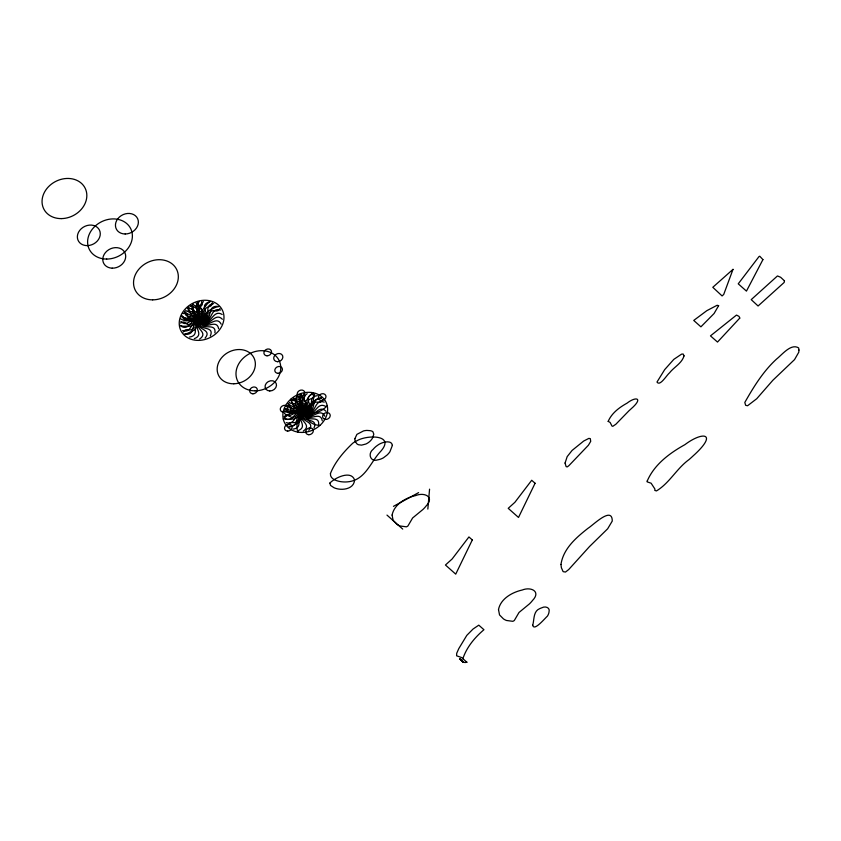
<?xml version="1.0" encoding="UTF-8"?>
<svg xmlns="http://www.w3.org/2000/svg" width="841" height="841" viewBox="0 0 841 841"><rect width="100%" height="100%" fill="white"/><g stroke="black" fill="none" stroke-linecap="round" stroke-linejoin="round"><path stroke-width="1.26" d="M427.838 509.089L429.562 489.157M192.904 304.673C187.806 315.848 206.76 309.236 202.292 318.75A18.87 15.664 -26.9 0 1 201.598 320.326A18.87 15.664 -26.9 0 0 200.894 321.903C196.437 331.417 215.391 324.805 210.292 335.99M296.558 396.721C291.459 407.896 310.413 401.283 305.945 410.797A18.87 15.664 -26.9 0 1 305.251 412.374A18.87 15.664 -26.9 0 0 304.547 413.951C300.09 423.465 319.044 416.852 313.945 428.037M462.771 658.976C466.555 647.339 474.702 637.531 483.943 629.72L478.792 625.157L473.062 629.026L466.818 635.354L458.808 648.579L456.716 653.268L456.6 655.791L461.614 657.557L466.871 662.224M198.108 302.55C189.95 312.074 209.714 310.823 202.702 318.907A18.87 15.664 -26.9 0 1 201.598 320.326A18.87 15.664 -26.9 0 0 200.484 321.746C193.483 329.84 213.246 328.589 205.078 338.103M301.761 394.597C293.604 404.122 313.367 402.871 306.355 410.955A18.87 15.664 -26.9 0 1 305.251 412.374A18.87 15.664 -26.9 0 0 304.137 413.793C297.136 421.888 316.899 420.637 308.731 430.15M203.554 301.646C193.188 308.763 211.848 313.052 203.038 319.16A18.87 15.664 -26.9 0 1 201.598 320.326A18.87 15.664 -26.9 0 0 200.147 321.493C191.349 327.601 209.998 331.89 199.632 339.018M307.207 393.693C296.841 400.81 315.501 405.099 306.692 411.207A18.87 15.664 -26.9 0 1 305.251 412.374A18.87 15.664 -26.9 0 0 303.811 413.541C295.002 419.648 313.651 423.938 303.286 431.065M208.862 302.003C197.267 306.387 213.12 315.606 203.27 319.496A18.87 15.664 -26.9 0 1 201.598 320.326A18.87 15.664 -26.9 0 0 199.916 321.167C190.066 325.046 205.919 334.266 194.324 338.65M312.526 394.051C300.92 398.434 316.773 407.654 306.933 411.543A18.87 15.664 -26.9 0 1 305.251 412.374A18.87 15.664 -26.9 0 0 303.569 413.215C293.73 417.094 309.572 426.324 297.977 430.697M393.462 506.345L418.629 492.616M213.688 303.622C201.682 305.251 213.646 318.234 203.396 319.885A18.87 15.664 -26.9 0 1 201.598 320.326A18.87 15.664 -26.9 0 0 199.801 320.768C189.54 322.418 201.504 335.401 189.509 337.031M317.341 395.669C305.336 397.299 317.299 410.282 307.049 411.932A18.87 15.664 -26.9 0 1 305.251 412.374A18.87 15.664 -26.9 0 0 303.454 412.826C293.194 414.466 305.167 427.449 293.162 429.089M217.682 306.376C205.898 305.388 213.572 320.852 203.396 320.305M185.514 334.287C197.299 335.265 189.624 319.801 199.801 320.358A18.87 15.664 -26.9 0 1 201.598 320.326A18.87 15.664 -26.9 0 0 203.396 320.305M321.336 398.424C309.551 397.436 317.225 412.899 307.049 412.353A18.87 15.664 -26.9 0 1 305.251 412.374A18.87 15.664 -26.9 0 0 303.454 412.405C293.278 411.859 300.952 427.312 289.167 426.334M292.174 403.491L293.803 403.491A8.021 6.665 -26.9 0 1 295.138 403.659L297.346 404.426M220.573 310.077C210.061 306.576 212.584 323.322 203.27 320.726A18.87 15.664 -26.9 0 1 201.598 320.326A18.87 15.664 -26.9 0 0 199.927 319.927C190.613 317.33 193.136 334.077 182.613 330.576M324.227 402.124C313.714 398.623 316.237 415.37 306.923 412.773A18.87 15.664 -26.9 0 1 305.251 412.374A18.87 15.664 -26.9 0 0 303.58 411.974C294.266 409.378 296.789 426.124 286.266 422.624M289.651 412.899L300.563 412.542A64.2 53.288 -26.9 0 0 304.579 412.132M222.182 314.481C212.857 308.71 211.385 325.782 203.028 321.115A18.87 15.664 -26.9 0 1 201.598 320.326A18.87 15.664 -26.9 0 0 200.158 319.538C191.811 314.87 190.339 331.943 181.015 326.182M325.835 406.529C316.51 400.758 315.039 417.83 306.681 413.162A18.87 15.664 -26.9 0 1 305.251 412.374A18.87 15.664 -26.9 0 0 303.811 411.585C295.464 406.928 293.993 423.99 284.668 418.229M191.264 318.087L190.623 317.835A26.817 22.255 -26.9 0 1 189.982 317.572L188.783 316.952A5.645 4.689 -26.9 0 1 187.89 316.163L184.925 313.262A4.205 3.49 -26.9 0 0 183.275 313.64M294.918 410.135L294.276 409.882A26.817 22.255 -26.9 0 1 293.635 409.63L292.437 408.999A5.645 4.689 -26.9 0 1 291.543 408.211L288.579 405.309A4.205 3.49 -26.9 0 0 286.928 405.688M181.351 316.479L183.391 317.278A30.308 25.156 -26.9 0 0 195.764 318.939M285.015 408.526L287.044 409.325A30.308 25.156 -26.9 0 0 299.417 410.986M193.682 312.379L191.485 311.612A8.021 6.665 -26.9 0 0 190.14 311.443L188.521 311.443A5.067 4.205 -26.9 0 1 186.597 311.075L186.292 310.886A2.744 2.281 -26.9 0 1 185.682 310.297M222.381 319.275C214.865 311.37 209.483 328.085 202.692 321.462M180.815 321.378C188.321 329.283 193.703 312.568 200.494 319.191A18.87 15.664 -26.9 0 1 201.598 320.326A18.87 15.664 -26.9 0 0 202.692 321.462M326.035 411.323C318.529 403.417 313.136 420.132 306.345 413.509A18.87 15.664 -26.9 0 1 305.251 412.374A18.87 15.664 -26.9 0 0 304.148 411.238C297.367 404.616 291.974 421.33 284.468 413.425M199.485 319.002L196.331 315.848A9.903 8.221 -26.9 0 1 195.806 314.912L193.577 309.709L189.257 308.248A14.507 12.037 -26.9 0 0 187.364 308.342M303.138 411.049L299.985 407.896A9.903 8.221 -26.9 0 1 299.459 406.96L297.23 401.756L292.91 400.295A14.507 12.037 -26.9 0 0 291.018 400.39M386.976 515.091L402.744 529.094M459.995 659.092L463.265 662.214L465.147 662.529A13.603 7.233 -48.5 0 0 466.892 662.172M462.96 661.962L459.733 658.776L463.097 662.098A4.352 2.344 -49.7 0 1 462.655 661.425L462.539 660.742M324.815 416.2C319.811 406.476 310.497 422.066 305.935 413.772A18.87 15.664 -26.9 0 1 305.251 412.374A18.87 15.664 -26.9 0 0 304.558 410.976C299.995 402.681 290.692 418.271 285.677 408.558M221.162 324.153C216.158 314.429 206.844 330.019 202.282 321.725A18.87 15.664 -26.9 0 1 201.598 320.326A18.87 15.664 -26.9 0 0 200.904 318.928C196.342 310.634 187.038 326.224 182.024 316.5M302.171 403.47L300.142 400.568A8.967 7.443 -26.9 0 0 299.186 399.864L297.819 399.191A14.003 11.627 -26.9 0 0 293.898 398.403M322.271 420.815C320.4 409.893 307.249 423.328 305.483 413.94A18.87 15.664 -26.9 0 1 305.251 412.374A18.87 15.664 -26.9 0 0 305.02 410.807C303.244 401.43 290.103 414.855 288.232 403.943M218.618 328.768C216.747 317.845 203.596 331.28 201.829 321.893A18.87 15.664 -26.9 0 1 201.598 320.326A18.87 15.664 -26.9 0 0 201.367 318.76C199.59 309.383 186.45 322.807 184.578 311.895M318.56 424.852C320.19 413.646 303.717 423.643 305.01 414.003A18.87 15.664 -26.9 0 1 305.251 412.374A18.87 15.664 -26.9 0 0 305.493 410.755C306.786 401.104 290.313 411.112 291.943 399.906M214.907 332.805C216.526 321.598 200.053 331.596 201.356 321.956A18.87 15.664 -26.9 0 1 201.598 320.326A18.87 15.664 -26.9 0 0 201.84 318.697C203.133 309.057 186.66 319.065 188.289 307.859M283.259 419.091A18.534 15.38 -26.9 0 1 305.251 412.374A18.534 15.38 -26.9 0 0 327.233 405.667M290.576 399.349A18.534 15.38 -26.9 0 1 305.251 412.374A18.534 15.38 -26.9 0 0 319.927 425.409M312.568 392.631A18.534 15.38 -26.9 0 1 305.251 412.374A18.534 15.38 -26.9 0 0 297.935 432.116M200.925 320.085A64.2 53.288 -26.9 0 1 196.91 320.495L185.998 320.852A15.758 13.078 -26.9 0 1 180.573 318.76M201.199 318.508A17.156 14.244 -26.9 0 0 202.345 314.618L202.397 312.474A10.449 8.673 -26.9 0 0 202.208 311.328L198.14 303.496A48.126 39.947 -26.9 0 0 197.446 302.392M199.264 314.46A15.317 12.71 -26.9 0 0 198.518 311.412L196.489 308.521A8.967 7.443 -26.9 0 0 195.532 307.817L194.155 307.144A14.003 11.627 -26.9 0 0 190.245 306.355M196.09 303.012A23.38 19.406 -26.9 0 1 199.464 309.456M195.921 306.408A10.06 8.357 -26.9 0 1 193.052 304.074M194.66 315.701A15.895 13.193 -26.9 0 1 184.705 311.517M312.379 404.878A10.365 8.599 -26.9 0 1 313.283 403.701C315.364 400.116 319.958 404.185 322.008 400.642A9.346 7.758 -26.9 0 0 322.797 399.559M306.587 411.691A22.192 18.418 -26.9 0 1 307.701 408.137L311.864 402.25L318.276 398.613A22.76 18.891 -26.9 0 1 321.809 397.604M307.732 403.217A10.365 8.599 -26.9 0 1 307.932 401.882C308.174 397.814 314.177 399.517 314.418 395.501A9.346 7.758 -26.9 0 0 314.545 394.292M306.124 411.228A22.192 18.418 -26.9 0 1 305.167 407.906L305.767 401.378L309.751 395.596A22.76 18.891 -26.9 0 1 312.505 393.189M302.424 404.006A10.365 8.599 -26.9 0 1 301.845 402.86C299.869 399.37 306.345 398.319 304.368 394.892A9.346 7.758 -26.9 0 0 303.801 393.872M305.42 411.07A22.192 18.418 -26.9 0 1 302.655 408.884L299.533 403.449L300.016 397.068A22.76 18.891 -26.9 0 1 301.267 393.924M297.861 407.044A10.365 8.599 -26.9 0 1 296.684 406.403C292.92 404.763 298.271 400.526 294.55 398.949A9.346 7.758 -26.9 0 0 293.446 398.403M304.684 411.27A22.192 18.418 -26.9 0 1 300.836 410.797L294.834 407.906L291.69 402.65A22.76 18.891 -26.9 0 1 291.091 399.601M295.286 411.512A10.365 8.599 -26.9 0 1 293.814 411.533C289.682 412.237 291.669 405.898 287.601 406.613A9.346 7.758 -26.9 0 0 286.255 406.687M304.085 411.764A22.192 18.418 -26.9 0 1 300.195 413.131L292.92 413.572L287.002 410.839A22.76 18.891 -26.9 0 1 284.71 408.694M295.38 416.211A10.365 8.599 -26.9 0 1 294.003 416.894C290.629 419.365 288.705 413.383 285.383 415.822A9.346 7.758 -26.9 0 0 284.153 416.495M303.811 412.416A22.192 18.418 -26.9 0 1 300.92 415.265L294.308 418.913L287.191 419.438A22.76 18.891 -26.9 0 1 283.827 418.786M298.124 419.88A10.365 8.599 -26.9 0 1 297.209 421.047C295.128 424.631 290.544 420.563 288.495 424.106A9.346 7.758 -26.9 0 0 287.706 425.189M303.916 413.057A22.192 18.418 -26.9 0 1 302.802 416.621L298.629 422.497L292.226 426.145A22.76 18.891 -26.9 0 1 288.694 427.154M289.63 412.963A15.758 13.078 -26.9 0 1 284.237 410.807M304.852 410.555A17.156 14.244 -26.9 0 0 305.998 406.666L306.05 404.521A10.449 8.673 -26.9 0 0 305.861 403.375L301.793 395.543A48.126 39.947 -26.9 0 0 301.099 394.44M302.171 403.459A15.317 12.71 -26.9 0 1 302.918 406.508M299.743 395.06A23.38 19.406 -26.9 0 1 303.117 401.504M299.575 398.455A10.06 8.357 -26.9 0 1 296.705 396.122M298.313 407.748A15.895 13.193 -26.9 0 1 288.358 403.575M292.174 403.47A5.067 4.205 -26.9 0 1 290.25 403.123L289.945 402.934A2.744 2.281 -26.9 0 1 289.336 402.345M209.251 313.241A10.365 8.599 -26.9 0 1 210.239 312.116C212.531 308.658 216.841 313.041 219.102 309.614A9.346 7.758 -26.9 0 0 219.964 308.573M202.965 319.727A22.192 18.418 -26.9 0 1 204.363 316.216L208.957 310.56L215.58 307.312A22.76 18.891 -26.9 0 1 219.144 306.534M204.805 311.254A10.365 8.599 -26.9 0 1 205.109 309.919C205.646 305.872 211.511 307.932 212.037 303.927A9.346 7.758 -26.9 0 0 212.258 302.707M202.555 319.233A22.192 18.418 -26.9 0 1 201.882 315.817L203.028 309.267L207.422 303.706A22.76 18.891 -26.9 0 1 210.345 301.467M199.496 311.706A10.365 8.599 -26.9 0 1 199.033 310.508C197.362 306.849 203.837 306.229 202.176 302.634A9.346 7.758 -26.9 0 0 201.703 301.572M201.872 319.023A22.192 18.418 -26.9 0 1 199.317 316.637L196.699 310.939L197.709 304.547A22.76 18.891 -26.9 0 1 199.191 301.456M194.755 314.46A10.365 8.599 -26.9 0 1 193.64 313.725C190.066 311.769 195.701 307.974 192.158 306.082A9.346 7.758 -26.9 0 0 191.117 305.451M201.125 319.17A22.192 18.418 -26.9 0 1 197.372 318.434L191.695 315.123L189.036 309.614A22.76 18.891 -26.9 0 1 188.689 306.502M191.843 318.792A10.365 8.599 -26.9 0 1 190.381 318.718C186.229 319.117 188.773 312.926 184.673 313.346A9.346 7.758 -26.9 0 0 183.338 313.325M200.505 319.633A22.192 18.418 -26.9 0 1 196.552 320.747L189.341 320.705L183.727 317.551A22.76 18.891 -26.9 0 1 181.645 315.249M191.548 323.533A10.365 8.599 -26.9 0 1 190.129 324.132C186.618 326.403 185.188 320.232 181.719 322.481A9.346 7.758 -26.9 0 0 180.447 323.07M200.169 320.274A22.192 18.418 -26.9 0 1 197.088 322.944L190.266 326.182L183.201 326.234A22.76 18.891 -26.9 0 1 179.942 325.362M193.945 327.412A10.365 8.599 -26.9 0 1 192.946 328.537C190.655 331.995 186.355 327.622 184.095 331.039A9.346 7.758 -26.9 0 0 183.233 332.079M200.221 320.926A22.192 18.418 -26.9 0 1 198.823 324.447L194.229 330.093L187.606 333.341A22.76 18.891 -26.9 0 1 184.042 334.119M354.881 438.708L354.913 439.759A9.608 7.968 -26.9 0 0 355.428 441.746L356.868 443.775A6.381 5.298 -26.9 0 0 358.508 444.742L361.546 445.131L365.793 444.048A12.489 10.365 -26.9 0 0 370.397 440.852A13.635 11.311 -26.9 0 0 372.426 438.235L373.814 434.24L372.899 431.727A7.159 5.94 -26.9 0 0 370.019 430.645L366.865 430.424A16.2 13.445 -26.9 0 0 363.533 430.928L356.91 434.355L354.881 438.708M532.742 625.22C533.835 631.812 544.957 618.251 547.365 616.18A10.67 8.852 -26.9 0 0 548.185 614.718L548.416 614.193A12.121 10.06 -26.9 0 0 549.026 611.975C550.445 607.402 545.063 605.856 541.793 607.801A16.137 13.393 -26.9 0 0 539.785 608.611C533.162 611.186 534.329 619.586 532.742 625.22M608.18 421.373L610.124 422.445L611.975 426.051L612.816 426.303L615.864 424.242L629.11 410.629A55.075 45.719 -26.9 0 0 631.055 408.873C643.785 397.846 636.017 396.122 627.018 403.175C619.375 407.422 611.722 413.089 608.18 421.373M647.202 481.073L647.181 481.872L651.102 483.197L654.918 489.02L654.803 490.419L656.474 490.923C669.552 483.039 676.7 468.469 689.063 459.564A110.15 91.427 -26.9 0 0 692.952 456.053C718.613 433.083 703.15 430.865 684.889 444.668C669.604 453.162 654.298 464.495 647.202 481.073M330.429 473.557C329.882 478.413 335.349 480.537 339.207 481.357A27.69 22.98 -26.9 0 0 342.171 481.83A25.198 20.92 -26.9 0 0 351.527 481.199C365.635 477.73 370.839 462.424 379.617 452.532C396.91 434.618 367.559 434.555 357.099 440.663A22.77 18.901 -26.9 0 0 352.778 443.196C343.769 451.743 334.981 461.94 330.429 473.557M392.39 445.373L389.898 451.806A19.679 16.326 -26.9 0 1 387.049 455.065L383.475 457.767A13.687 11.364 -26.9 0 1 380.468 459.154A14.034 11.648 -26.9 0 1 377.903 459.806C370.439 462.518 367.37 453.562 373.225 449.231A19.9 16.515 -26.9 0 1 376.19 446.308L378.503 444.647A16.053 13.319 -26.9 0 1 383.233 442.524C386.271 441.578 392.032 440.926 392.39 445.373M392.095 515.081L393.136 520.442L397.057 524.416A20.951 17.388 -26.9 0 0 400.064 525.982L406.329 526.823A3.396 2.817 -26.9 0 0 407.969 525.909L412.605 517.982L422.939 509.467A26.891 22.318 -26.9 0 0 426.051 506.061C434.965 497.01 424.558 491.943 415.769 495.549A37.782 31.359 -26.9 0 0 410.566 497.052C402.355 499.996 393.819 505.998 392.095 515.081M498.503 609.567L499.533 614.929L503.465 618.902A20.951 17.388 -26.9 0 0 506.461 620.469L512.737 621.31A3.396 2.817 -26.9 0 0 514.377 620.395L519.013 612.469L529.336 603.964A26.891 22.318 -26.9 0 0 532.458 600.548C541.362 591.496 530.955 586.429 522.166 590.035A37.782 31.359 -26.9 0 0 516.973 591.549C508.763 594.482 500.227 600.485 498.503 609.567M565.057 463.065L566.14 466.671L567.328 466.86L568.926 465.62L588.406 445.236L590.708 441.367L590.319 438.666L588.889 438.382L583.717 441.02L572.08 450.44L567.17 456.642L565.057 463.065M560.958 564.458L561.399 567.78L563.123 571.649L565.499 572.048L568.695 569.557L589.509 546.555L607.654 528.789L612.259 521.063C612.353 505.704 593.168 525.131 588.059 528.253C576.19 537.599 563.323 548.595 560.958 564.458M684.048 355.859C681.904 363.323 674.104 366.981 669.531 372.847C666.703 375.075 659.933 386.828 656.979 382.066L664.695 369.609L673.799 359.38L681.567 354.145L683.123 354.019L684.048 355.859M798.95 350.035L798.771 352.253L794.535 359.612L772.858 380.269L756.732 398.729L747.586 405.74L745.652 405.33L744.811 402.45C753.662 386.86 763.197 371.312 776.516 359.107C782.288 354.534 791.066 343.139 798.645 347.922L798.95 350.035M329.83 483.112L330.566 485.446L334.003 487.727A20.583 17.083 -26.9 0 0 340.5 489.252C345.725 489.599 352.505 487.864 354.177 482.229A10.145 8.421 -26.9 0 0 354.45 479.643C350.844 470.077 334.844 477.783 329.83 483.112M784.464 280.841L784.159 282.45L758.077 305.998L751.223 299.627L777.462 275.943L780.648 277.278L784.464 280.841M762.924 259.617L746.451 291.112L738.24 283.827L758.971 256.621L759.749 256.221L762.924 259.617M718.624 305.682L714.062 313.535L700.91 326.834L693.741 320.432L706.818 310.676L717.121 305.272L718.624 305.682M733.005 269.351L723.712 294.466L722.083 295.937L712.8 287.296L733.005 269.351M472.306 539.943L455.727 574.14L445.446 565.015L452.122 558.992L468.931 536.947L472.306 539.943M535.076 483.26L518.508 517.457L508.227 508.332L514.892 502.308L531.712 480.264L535.076 483.26M739.786 318.087L717.51 342.066L710.477 335.874L736.495 315.07L739.029 316.405L739.786 318.087M87.359 245.614A11.848 9.829 -26.9 0 0 99.406 230.014A11.848 9.829 -26.9 0 0 79.716 230.392A11.848 9.829 -26.9 0 0 87.359 245.614M112.231 268.174A11.848 9.829 -26.9 0 0 125.025 253.004A11.848 9.829 -26.9 0 0 105.472 252.531A11.848 9.829 -26.9 0 0 112.231 268.174M125.172 233.987A11.848 9.829 -26.9 0 0 137.598 218.597A11.848 9.829 -26.9 0 0 117.971 218.544A11.848 9.829 -26.9 0 0 125.172 233.987M152.652 299.859A23.138 19.206 -26.9 0 0 176.757 269.677A23.138 19.206 -26.9 0 0 138.387 269.793A23.138 19.206 -26.9 0 0 152.652 299.859M198.318 340.405A23.138 19.206 -26.9 0 0 222.423 310.234A23.138 19.206 -26.9 0 0 184.053 310.35A23.138 19.206 -26.9 0 0 198.318 340.405M283.596 412.153A3.953 3.28 -26.9 0 0 287.611 406.949A3.953 3.28 -26.9 0 0 281.052 407.076A3.953 3.28 -26.9 0 0 283.596 412.153M300.332 396.878A3.953 3.28 -26.9 0 0 304.6 391.822A3.953 3.28 -26.9 0 0 298.082 391.664A3.953 3.28 -26.9 0 0 300.332 396.878M287.748 431.076A3.953 3.28 -26.9 0 0 291.89 425.945A3.953 3.28 -26.9 0 0 285.351 425.935A3.953 3.28 -26.9 0 0 287.748 431.076M308.826 434.723A3.953 3.28 -26.9 0 0 313.094 429.667A3.953 3.28 -26.9 0 0 306.576 429.509A3.953 3.28 -26.9 0 0 308.826 434.723M325.93 419.449A3.953 3.28 -26.9 0 0 329.945 414.245A3.953 3.28 -26.9 0 0 323.375 414.371A3.953 3.28 -26.9 0 0 325.93 419.449M321.588 400.526A3.953 3.28 -26.9 0 0 325.73 395.396A3.953 3.28 -26.9 0 0 319.191 395.386A3.953 3.28 -26.9 0 0 321.588 400.526M301.972 432.453A23.138 19.206 -26.9 0 0 326.077 402.282A23.138 19.206 -26.9 0 0 287.706 402.397A23.138 19.206 -26.9 0 0 301.972 432.453M255.107 390.834A23.138 19.206 -26.9 0 0 279.201 360.663A23.138 19.206 -26.9 0 0 240.831 360.768A23.138 19.206 -26.9 0 0 255.107 390.834M278.119 373.299A3.953 3.28 -26.9 0 0 282.134 368.095A3.953 3.28 -26.9 0 0 275.575 368.221A3.953 3.28 -26.9 0 0 278.119 373.299M252.931 393.809A3.953 3.28 -26.9 0 0 257.073 388.679A3.953 3.28 -26.9 0 0 250.534 388.668A3.953 3.28 -26.9 0 0 252.931 393.809M267.039 355.806A3.953 3.28 -26.9 0 0 271.307 350.739A3.953 3.28 -26.9 0 0 264.789 350.592A3.953 3.28 -26.9 0 0 267.039 355.806M233.809 383.78A19.742 16.389 -26.9 0 0 253.898 357.772A19.742 16.389 -26.9 0 0 221.088 358.403A19.742 16.389 -26.9 0 0 233.809 383.78M269.772 390.981A5.919 4.92 -26.9 0 0 276.163 383.391A5.919 4.92 -26.9 0 0 266.387 383.16A5.919 4.92 -26.9 0 0 269.772 390.981M277.593 361.693A4.741 3.932 -26.9 0 0 282.555 355.533A4.741 3.932 -26.9 0 0 274.713 355.512A4.741 3.932 -26.9 0 0 277.593 361.693M106.712 259.06A23.138 19.206 -26.9 0 0 130.818 228.889A23.138 19.206 -26.9 0 0 92.447 229.004A23.138 19.206 -26.9 0 0 106.712 259.06M61.162 218.607A23.138 19.206 -26.9 0 0 85.267 188.437A23.138 19.206 -26.9 0 0 46.896 188.542A23.138 19.206 -26.9 0 0 61.162 218.607"/></g></svg>
